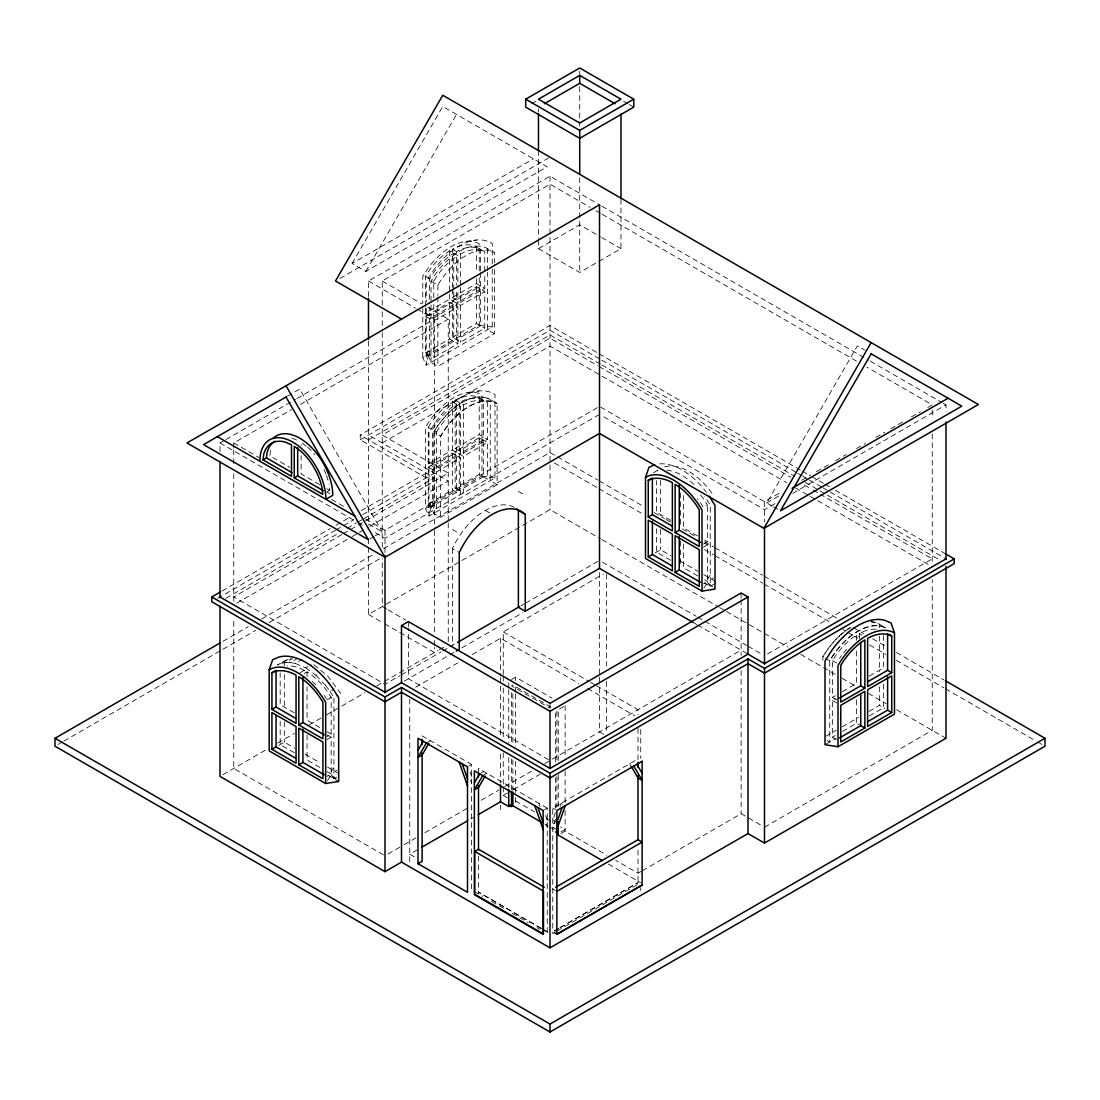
<?xml version="1.0" encoding="UTF-8"?>
<svg xmlns="http://www.w3.org/2000/svg" width="1100" height="1100" viewBox="0 0 1100 1100"><rect width="100%" height="100%" fill="white"/><g stroke="black" fill="none" stroke-linecap="round" stroke-linejoin="round"><path stroke-width="0.75" stroke-dasharray="5 3.75" d="M270.559 450.409L269.885 455.881L289.822 467.39M426.25 308.522L426.25 365.159L422.757 357.638L428.257 355.314L426.25 365.159L492.25 327.044L492.25 265.581M431.007 506.248L429 516.092L495 477.991L495 394.309L489.197 391.82A63.443 36.63 -60 0 0 434.803 423.225L429 432.41L429 516.092L425.507 508.571L425.507 427.405A56.691 32.725 -60 0 1 481.979 394.804L481.979 475.97L425.507 508.571L431.007 506.248L433.757 513.342L440.632 517.303L497.104 484.701L497.104 403.535L490.229 399.561A56.691 32.725 -60 0 0 433.757 432.163L433.757 513.342M555.376 812.625L552.75 820.133L556.875 822.525M555.527 819.225L552.75 827.186L556.875 829.565M559.969 806.506L561.082 803.33L565.207 805.709M352.096 263.491L442.75 106.48L547.154 166.76L365.846 271.425L352.096 263.491L533.404 158.812M365.846 271.425L456.5 114.414M772.241 506.069L766.741 502.893L857.395 345.868L864.834 350.157M425.507 306.35L425.507 276.334L428.368 271.81A52.786 30.484 -60 0 1 446.146 253.083L449.625 250.814L457.875 255.571L457.875 287.21M433.757 297.77L433.757 281.091L436.618 276.567A52.786 30.484 -60 0 1 454.396 257.84L457.875 255.571M428.257 427.268L431.118 422.744A52.786 30.484 -60 0 1 448.896 404.016L452.375 401.748L460.625 406.505L460.625 454.795L436.507 468.71L428.257 463.953L428.257 427.268L436.507 432.025L436.507 468.71M436.507 432.025L439.368 427.501A52.786 30.484 -60 0 1 457.146 408.774L460.625 406.505M836.633 699.724L832.508 697.345L832.508 660.66L835.367 656.136A52.786 30.484 -60 0 1 853.146 637.409L856.625 635.14L859.375 636.721M327.498 780.601L331.169 774.812L336.174 779.254M703.821 588.197L707.492 582.409L712.497 586.85M426.25 354.159L428.257 351.656L431.007 351.409M429 505.092L431.007 502.59L433.757 502.342M333.919 767.731L331.169 771.155L337.178 770.619M710.242 575.327L707.492 578.737L713.501 578.201M531.534 103.757L537.377 100.389M339.941 278.451L548.515 158.029M368.5 296.478L368.5 281.009L550 176.22L600.421 205.343M382.25 305.002L382.25 281.009L550 184.167L590.164 207.35M425.507 308.014L425.507 313.019L449.625 299.09L460.625 305.442L484.743 291.528L484.743 328.212L460.625 342.127L452.375 337.37L452.375 300.685L476.493 286.756L484.743 291.528M452.375 289.176L452.375 297.509L476.493 283.58L484.743 288.351L484.743 273.336M538.464 240.185L538.464 248.641L579.714 224.826L600.339 236.734M425.507 316.195L449.625 302.266L457.875 307.038L457.875 343.722L433.757 357.638L425.507 352.88L425.507 316.195L433.757 320.952L457.875 307.038M287.375 396.234L299.75 389.084L382.154 531.809L375.279 535.783M425.507 313.019L433.757 317.776L457.875 303.861L457.875 288.874M452.375 297.509L460.625 302.266L484.743 288.351M220 451.55L220 442.956L224.441 440.399M225.913 439.546L295.446 399.396M296.918 398.544L434.5 319.124L434.5 528.798M233.75 448.099L233.75 442.956L291.445 409.654M300.314 404.525L448.25 319.124L448.25 521.263M425.507 352.88L449.625 338.951L457.875 343.722M452.375 337.37L476.493 323.455L484.743 328.212M492.25 327.044L479.243 325.036L422.757 357.638L422.757 305.222M538.464 248.641L579.714 272.456L597.396 262.24M598.868 261.401L620.964 248.641L620.964 198.151M428.257 355.314L431.007 362.409L437.882 366.369L494.368 333.768L494.368 264.44M361.158 510.703L426.25 473.124L426.25 477.895L360.25 439.78L360.25 435.022L550 325.476L597.561 352.935M360.25 439.78L550 330.234L600.531 359.411M368.5 439.78L550 334.991L600.421 364.114M382.25 442.956L550 346.115L600.572 375.306M327.319 491.686L329.615 490.366L328.941 484.124M428.257 463.953L452.375 450.024L463.375 456.376L487.479 442.461L487.479 479.146L479.229 474.389L455.125 488.304L455.125 451.619L479.229 437.69L487.479 442.461M455.125 448.442L479.229 434.527L487.479 439.285L487.479 402.6L476.382 396.605A52.786 30.484 -60 0 0 458.59 398.42L455.125 400.166L455.125 448.442L463.375 453.2L487.479 439.285M428.257 467.129L452.375 453.2L460.625 457.971L460.625 494.656L452.375 489.899L428.257 503.814L428.257 467.129L436.507 471.886L460.625 457.971M222.104 590.989L330.096 528.646M336.009 525.223L350.804 516.684M217.663 598.317L335.39 530.351M336.009 529.994L341.935 526.57M343.406 525.717L353.76 519.736M362.643 514.621L434.5 473.124M225.913 598.317L338.346 533.404M347.215 528.275L356.098 523.16M357.582 522.308L362.01 519.736M363.495 518.884L434.5 477.895L360.25 435.022M341.743 534.627L233.75 596.97L385 684.296L399.795 675.744M343.214 533.761L349.14 530.351M350.611 529.499L448.25 473.124L382.25 435.022L550 338.168L597.589 365.654M236.706 603.199L350.611 537.433M352.096 536.58L358.009 533.17M359.494 532.304L368.362 527.189M369.848 526.336L448.25 481.071L368.5 435.022M369.779 538.959L373.904 536.58M365.723 519.159L385 530.283L599.5 406.436L764.5 501.71L782.32 491.425M599.5 414.384L385 538.216L373.106 531.355M222.97 641.3L248.242 626.711M261.621 618.984L374.591 553.754M383.515 548.611L550 452.485L555.94 455.922M57.97 744.494L62.439 741.923M63.924 741.07L221.485 650.1M222.97 649.234L255.681 630.355M269.06 622.627L380.545 558.264M288.255 659.299L277.434 664.95L288.255 659.299L291.143 658.749M281.38 663.273L285.725 662.447L292.6 658.474M368.5 547.401L368.5 614.433L550 509.644L600.572 538.849M285.725 662.447L290.414 662.502L297.289 658.529M290.414 662.502L295.35 663.424L302.225 659.45M295.35 663.424L305.676 667.824L311.176 664.648M300.176 672.691L304.301 670.312L304.301 673.64M304.301 673.489L307.051 671.908L310.53 674.163A52.786 30.484 60 0 1 328.309 692.89L331.169 697.414L331.169 734.099L327.044 736.491M657.882 470.168L653.757 472.546A56.691 32.725 60 0 1 657.704 470.869M305.676 667.824L316.002 675.345L320.127 672.966M316.002 675.345L325.627 685.493L329.752 683.1M325.627 685.493L329.972 691.336L334.097 688.944M327.044 699.793L331.169 697.414M336.669 777.136L333.919 778.731L333.919 697.565L338.044 695.173M222.956 774.675L267.341 749.045M277.695 743.077L294.401 733.425M309.196 724.886L321.035 718.053M326.507 714.89L364.966 692.684M376.805 685.85L437.896 650.581M439.368 649.729L445.294 646.305M278.809 745.332L284.309 742.156L294.718 748.165M401.266 674.891L441.21 651.832M442.695 650.98L448.607 647.57M450.092 646.717L456.775 642.854M521.098 605.715L524.054 604.01M525.539 603.158L598.015 561.303M700.576 495.041A52.786 30.484 60 0 1 704.633 500.486L707.492 505.01L703.368 507.389L700.507 502.865A52.786 30.484 60 0 0 697.496 498.754M404.236 681.134L454.534 652.094M461.918 647.817L522.582 612.796M503.25 674.479L503.25 631.895L603.433 574.062M415.704 687.211L458.837 662.296M472.23 654.569L500.5 638.248L578.751 683.416M327.044 739.654L331.169 737.275L331.169 773.96L327.044 776.352M655.132 552.929L660.632 549.752L671.041 555.761M801.611 480.274L810.521 475.131M816.461 471.707L829.812 463.994M835.753 460.57L846.148 454.561M856.543 448.566L865.452 443.424M875.834 437.429L884.744 432.286M890.684 428.849L904.049 421.135M911.46 416.859L920.37 411.716M927.795 407.426L932.25 404.855L866.8 367.07M766.741 502.893L781.605 494.312M703.368 544.074L707.492 541.695L707.492 505.01M774.909 503.635L764.5 509.644L602.47 416.103M792.77 493.322L946 404.855L946 411.73M703.368 547.25L707.492 544.871L707.492 581.556L703.368 583.935M511.5 679.525L515.625 677.146L552.021 698.156M426.332 743.077L430.457 740.699M715.742 583.151L710.242 586.327L704.289 582.89M563.75 706.516L558.25 709.692L558.25 760.595M468.875 766.054L471.625 764.473L471.625 889.9M481.002 773.053L483.752 771.471M482.707 775.624L486.832 773.245M387.956 854.054L402.751 845.515M404.236 844.662L416.061 837.829M424.944 832.7L469.315 807.084M481.154 800.25L498.905 790.006M504.817 786.582L531.451 771.21M544.761 763.524L741.125 650.155M503.25 786.912L503.25 795.438L507.664 792.88M513.562 789.484L540.086 774.166M417.189 849.888L409.75 854.178L416.625 858.151M470.745 818.964L473.715 817.245M767.47 654.005L932.25 558.869L820.696 494.464M544.5 809.724L547.25 808.129L547.25 933.556M555.692 931.865L552.75 933.556L552.75 808.129L638 758.918M561 831.944L565.125 829.565L560.752 827.049M561 833.539L565.125 831.16L606.774 855.195M832.508 697.345L835.34 695.709M842.435 691.611L856.625 683.416L856.625 648.464M869.303 676.101L883.479 667.906L883.479 632.899M836.633 739.585L832.508 737.206L832.508 700.521L835.34 698.885M825.852 736.285L836.261 730.276M842.201 726.839L858.55 717.406M868.959 711.398L879.354 705.389L884.854 708.565M832.508 737.206L835.34 735.57M842.435 731.473L856.625 723.277L860.75 725.67M869.303 715.963L883.479 707.781L883.479 682.756M826.183 744.026L835.697 738.54M640.942 871.53L638 873.235L615.697 860.351M642.414 870.678L741.125 813.697L746.969 817.066M558.635 928.428L552.75 931.81L555.5 933.405M560.092 927.575L638 882.599M558.635 928.579L552.75 931.975L555.5 933.556M560.092 927.726L638 882.75M557.164 931.013L638 884.345L638 846.588M764.5 827.186L932.25 730.331L932.25 579.59M452.375 287.512L452.375 249.232L455.854 247.486A52.786 30.484 -60 0 1 473.632 245.671L484.743 251.666L484.743 271.673M452.375 249.232L460.625 253.99L464.104 252.244A52.786 30.484 -60 0 1 481.882 250.442L484.743 251.666M455.125 400.166L463.375 404.924L466.84 403.178A52.786 30.484 -60 0 1 484.632 401.376L487.479 402.6M859.375 638.55L859.375 633.559L862.84 631.812A52.786 30.484 -60 0 1 876.576 629.241M466.276 241.409L476.341 240.02M469.013 392.342L479.091 390.954M481.979 475.97L495 477.991M291.926 438.075L298.375 440.811M304.301 670.312L300.822 668.566A52.786 30.484 60 0 0 287.1 665.995M623.521 101.228L627.908 103.757M629.365 104.596L633.751 107.126M601.906 206.195L868.876 360.332M870.361 361.185L941.545 402.284M943.03 403.136L946 404.855M596.104 210.788L600.572 213.359M602.058 214.225L857.876 361.914M601.81 237.586L620.964 248.641M431.007 362.409L431.007 281.229A56.691 32.725 -60 0 1 487.493 248.627L494.368 252.601L494.368 262.749M599.046 353.788L801.171 470.484M802.656 471.336L810.081 475.626M811.58 476.493L823.46 483.354M824.945 484.206L829.414 486.791M835.354 490.215L945.326 553.712M601.906 360.209L796.207 472.381M797.679 473.234L802.134 475.805M802.656 476.107L808.596 479.531M809.545 480.081L821.975 487.259M822.896 487.795L829.414 491.549M830.321 492.071L946 558.869M601.906 364.966L794.723 476.286M805.104 482.281L818.455 489.981M819.926 490.848L825.866 494.271M827.351 495.124L938.589 559.35M599.087 366.506L790.955 477.29M804.334 485.018L811.773 489.308M813.258 490.16L819.211 493.598M602.058 376.172L786.486 482.652M795.41 487.795L808.803 495.522M810.287 496.389L816.241 499.826M817.726 500.679L932.25 566.803M425.507 276.334L433.757 281.091M431.007 281.229L437.882 285.202A56.691 32.725 -60 0 1 494.368 252.601M494.368 333.768L487.493 329.794L487.493 272.305M773.616 506.853L777.741 509.245M382.25 281.009L421.85 303.875M427.721 307.257L448.25 319.124M368.5 281.009L415.429 308.11M416.9 308.962L434.5 319.124M825.633 658.419L829.758 660.798A57.282 33.069 -60 0 1 886.229 628.196L879.354 624.223A56.691 32.725 -60 0 0 871.076 621.72M670.697 520.451L656.507 512.27L656.507 480.59M697.565 535.961L683.375 527.78L683.375 492.814M704.646 540.059L707.492 541.695M557.439 456.775L597.561 479.957M599.06 480.81L643.651 506.564M654.06 512.559L664.455 518.567M665.94 519.434L670.409 522.005M682.303 528.866L697.166 537.46M704.591 541.75L713.515 546.893M715 547.759L762.561 575.217M764.06 576.07L838.379 618.984M853.242 627.564L863.651 633.572M872.561 638.729L885.94 646.442M896.349 652.451L943.924 679.924M704.646 543.235L707.492 544.871M859.375 633.559L862.125 635.14M554.455 463.004L597.561 487.891M599.06 488.744L643.651 514.498M704.591 549.684L713.515 554.826M715 555.692L762.561 583.151M764.06 584.018L830.94 622.627M842.834 629.502L845.817 631.207M847.303 632.074L857.697 638.082M869.591 644.944L885.94 654.39M896.349 660.399L943.924 687.857M945.409 688.71L1036.076 741.07M1037.561 741.923L1043.515 745.36M679.951 560.904L697.799 571.202M703.739 574.626L717.117 582.354M670.697 560.312L656.507 552.131L656.507 528.784M697.565 575.822L683.375 567.641L683.375 542.63M704.646 579.92L707.492 581.556M832.508 660.66L836.633 663.039M518.375 491.384L525.25 495.357M601.906 539.619L718.066 606.678M719.565 607.544L725.505 610.981M726.495 611.545L787.971 647.048M800.649 654.362L836.247 674.905M842.174 678.329L856.391 686.538M868.299 693.413L886.146 703.711M896.555 709.734L946 738.279M497.104 484.701L490.229 480.741L490.229 399.561A57.282 33.069 -60 0 0 433.757 432.163L440.632 436.136A56.691 32.725 -60 0 1 497.104 403.535A57.282 33.069 -60 0 0 440.632 436.136L440.632 517.303M602.47 562.169L696.121 616.234M697.606 617.086L703.56 620.524M705.045 621.39L746.666 645.411M748.151 646.277L763.015 654.857M832.508 700.521L836.633 702.9M693.743 622.793L696.699 624.511M697.51 624.979L748 654.129M455.125 488.304L463.375 493.061L463.375 456.376M485.375 510.441L492.25 514.401M428.257 503.814L436.507 508.571L436.507 471.886M827.008 740.383L829.758 741.964L829.758 660.798A56.691 32.725 -60 0 1 886.229 628.196M452.375 529.485L459.25 533.459M514.168 507.334A58.341 33.688 -60 0 0 452.375 548.543L459.25 552.516M319.646 484.605L301.125 473.921L301.125 455.675M326.769 488.716L329.615 490.366M326.879 491.961L329.821 493.652M233.75 442.956L258.954 457.518M331.623 499.469L344.96 507.169M368.789 524.095L382.154 531.809M220 442.956L356.757 521.909M358.243 522.775L364.183 526.212M503.25 631.895L589.132 681.477M590.618 682.344L595.059 684.901M596.544 685.754L638 709.692L638 714.808M587.606 688.531L634.851 715.811M386.65 609.043L382.25 606.499L382.25 558.525M388.121 609.881L405.721 620.043M603.625 734.305L599.5 731.926L599.5 683.952M748.426 817.905L763.043 826.348M551.004 707.107L512.875 685.08L511.5 685.877L549.629 707.891M368.5 614.433L383.171 622.902M384.629 623.755L434.5 652.534L434.5 647.377M548.529 759.646L408.375 678.741L408.375 628.306M552.75 808.129L555.5 809.724M422.125 735.886L471.625 764.473M547.25 808.129L478.5 768.446L478.5 771.829M515.625 800.992L534.545 811.91M546.205 818.648L554.936 823.68M503.25 795.438L507.375 797.816M545.146 824.381L548.075 826.072M549.546 826.925L555.404 830.308M608.341 864.05L640.75 882.75M294.374 712.869L280.184 704.674L280.184 672.994M319.811 727.554L307.051 720.184L307.051 686.881M326.906 731.651L331.169 734.099M326.906 734.827L331.169 737.275M552.75 888.951L555.5 890.532M305.126 754.174L319.976 762.754M327.415 767.044L339.309 773.905M294.374 752.73L280.184 744.535L280.184 721.188M319.811 767.415L307.051 760.045L307.051 735.034M326.906 771.513L331.169 773.96M327.965 775.294L337.48 780.794M541.393 928.441L478.5 892.128L541.393 928.593M542.864 929.28L547.25 931.81M542.864 929.445L547.25 931.975M474.375 891.495L482.886 896.404M491.659 901.477L504.831 909.067M512.146 913.289L528.234 922.584M537.006 927.657L539.935 929.335M383.515 854.906L233.75 768.446L233.75 617.691M313.857 664.702L327.827 676.156L340.794 693.591M306.281 446.16L301.125 442.406L301.125 445.72M707.492 582.409L710.242 586.327L710.242 505.147A56.691 32.725 60 0 0 704.605 496.54M331.169 774.812L333.919 778.731M329.972 691.336L333.919 697.565M324.184 695.283L326.329 698.665M629.668 763.716L631.331 766.576M545.669 815.622L547.25 820.133M538.918 803.33L540.031 806.506M546.136 824.01L547.25 827.186M470.044 771.966L471.625 776.476M470.511 780.34L471.625 783.53M932.25 409.998L932.25 418.564M932.25 433.978L932.25 564.176M879.354 627.605L879.354 624.223A57.282 33.069 -60 0 0 871.049 621.83M879.354 636.061L879.354 671.577M879.354 686.799L879.354 705.389M856.625 635.14L856.625 640.131M856.625 699.944L856.625 723.277M839.575 635.896A57.282 33.069 -60 0 0 822.883 656.824L822.883 660.206M764.5 501.71L764.5 521.675M741.125 592.996L741.125 598.043M741.125 599.72L741.125 655.27M741.125 670.601L741.125 813.697M680.625 492.896L680.625 526.185M680.625 541.035L680.625 566.046M660.632 480.411L660.632 515.928M660.632 529.457L660.632 549.752M640.75 729.451L640.75 758.423M640.75 887.521L640.75 890.697M638 728.434L638 760.801M606.375 574.062L606.375 666.05M606.375 681.381L606.375 732.49M599.5 572.605L599.5 675.4M599.5 677.105L599.5 682.248M579.714 71.17L579.714 74.346M579.714 86.749L579.714 126.184M579.714 177.691L579.714 272.456M565.125 705.732L565.125 756.621M565.125 771.018L565.125 803.66M565.125 810.535L565.125 831.16M558.25 774.991L558.25 806.396M556.875 759.77L556.875 710.49L555.5 711.287L555.5 762.273M556.875 776.765L556.875 807.359M555.5 777.562L555.5 808.156M550 176.22L550 509.644M550 703.34L550 708.386M538.464 108.804L538.464 112.131M538.464 150.507L538.464 238.494M515.625 677.146L515.625 680.584M515.625 687.321L515.625 692.615M515.625 694.114L515.625 746.707M515.625 761.338L515.625 795.905M515.625 797.418L515.625 802.574M512.875 693.577L512.875 744.576M512.875 759.866L512.875 790.46M511.5 692.684L511.5 743.669M511.5 758.959L511.5 789.553M508.75 682.811L508.75 687.995M508.75 689.604L508.75 742.968M508.75 757.46L508.75 787.999M503.25 676.184L503.25 681.299M503.25 688.119L503.25 739.214M503.25 752.84L503.25 785.207M500.5 638.248L500.5 675.757M500.5 677.462L500.5 684.269M500.5 685.974L500.5 737.124M500.5 754.174L500.5 783.145M500.5 804.952L500.5 809.724M492.25 263.863L492.25 243.375L486.447 240.886A63.443 36.63 -60 0 0 432.053 272.291L426.25 281.476L426.25 301.757M487.493 248.627L487.493 270.614M480.618 270.957L480.618 249.274L477.757 248.064A52.786 30.484 -60 0 0 459.979 249.865L456.5 251.611L456.5 284.9M480.618 272.621L480.618 285.972L456.5 299.887L456.5 291.569M479.243 270.916L479.243 243.87A56.691 32.725 -60 0 0 422.757 276.471L422.757 303.531M479.243 277.681L479.243 325.036M479.229 397.829L479.229 434.527M479.229 437.69L479.229 474.389M478.5 856.116L478.5 893.874M476.493 246.895L476.493 271.906M476.493 278.589L476.493 283.58M476.493 286.756L476.493 323.455M463.375 404.924L463.375 453.2M460.625 253.99L460.625 285.615M460.625 287.293L460.625 302.266M460.625 305.442L460.625 342.127M453.75 289.822L453.75 253.192L450.271 255.461A52.786 30.484 -60 0 0 432.493 274.189L429.632 278.712L429.632 300.382M453.75 291.486L453.75 301.482L429.632 315.397L429.632 307.065M452.375 401.748L452.375 450.024M452.375 453.2L452.375 489.899M452.375 548.543L452.375 645.398M449.625 250.814L449.625 292.435M449.625 294.099L449.625 299.09M449.625 302.266L449.625 338.951M448.25 522.967L448.25 644.6M437.882 285.202L437.882 295.35M437.882 297.041L437.882 366.369M434.5 530.516L434.5 633.641M434.5 640.502L434.5 645.659M433.757 304.439L433.757 317.776M433.757 320.952L433.757 357.638M409.75 699.16L409.75 862.111M408.375 621.582L408.375 626.615M385 530.283L385 552.558M382.25 311.85L382.25 330.688M382.25 332.406L382.25 548.254M368.5 341.165L368.5 525.071M368.5 538.808L368.5 545.683M307.051 671.908L307.051 676.899M284.309 660.99L284.309 666.064M284.309 674.52L284.309 708.331M284.309 721.861L284.309 742.156M233.75 449.817L233.75 463.513M233.75 473.797L233.75 602.277M307.574 447.109A42.749 24.681 60 0 1 314.861 454.795M324.074 469.618A42.749 24.681 60 0 1 325.93 473.962M326.466 475.406A42.749 24.681 60 0 1 328.639 482.694M839.492 658.515A52.786 30.484 -60 0 1 841.473 655.737M843.535 653.07A52.786 30.484 -60 0 1 846.78 649.289M822.883 656.824A56.691 32.725 -60 0 1 851.125 627.096M840.826 634.769A57.282 33.069 -60 0 1 851.125 627.289M666.724 470.085A56.691 32.725 60 0 1 696.3 486.723M659.67 463.884A63.443 36.63 60 0 1 706.324 492.223M664.579 466.895A56.691 32.725 60 0 1 713.171 494.959M312.331 681.45A52.786 30.484 60 0 1 315.769 684.846M435.243 425.123L432.382 429.646L432.382 466.331L456.5 452.416L456.5 404.126L453.021 406.395A52.786 30.484 -60 0 0 435.243 425.123M453.75 304.645L429.632 318.574L429.632 355.259L453.75 341.344L453.75 304.645M480.618 289.149L456.5 303.064L456.5 339.749L480.618 325.834L480.618 289.149M483.354 436.906L459.25 450.821L459.25 402.545L462.715 400.799A52.786 30.484 -60 0 1 480.507 398.998L483.354 400.221L483.354 436.906M456.5 455.592L432.382 469.507L432.382 506.192L456.5 492.277L456.5 455.592M483.354 440.082L459.25 453.998L459.25 490.683L483.354 476.768L483.354 440.082"/><path stroke-width="1.5" d="M263.01 459.855L263.684 454.382A42.749 24.681 60 0 1 285.051 442.035L291.5 444.785L291.5 476.3L263.01 459.855L266.447 457.861L267.121 452.389A42.749 24.681 60 0 1 274.945 441.265M269.184 669.721L272.676 659.697L278.479 657.209A63.443 36.63 60 0 1 332.874 688.614L338.676 697.799L338.676 781.481L325.669 783.489L269.184 750.888L269.184 669.721A56.691 32.725 60 0 1 325.669 702.322L325.669 783.489M709.197 496.21L715 505.395L715 589.077L701.993 591.085L645.507 558.484L645.507 477.317L649 467.294L654.803 464.805M556.875 822.525L562.127 807.482M556.875 829.565L565.207 805.709M693.055 622.408L599.5 568.384L599.5 204.806L187 442.956L385 557.274L599.5 433.428L763.895 528.344L871.145 342.581M871.145 353.815L780.491 510.826L961.799 406.147L870.774 353.595M418 750.282L423.252 741.304M426.332 743.077L418 757.322L422.125 754.944L428.794 743.545M474.375 782.829L479.627 773.85M482.707 775.624L474.375 789.869L478.5 787.49L485.169 776.091M525.69 99.192L579.714 67.994L633.751 99.192L633.751 107.126L579.714 138.325L525.69 107.126L525.69 99.192L579.714 130.391L633.751 99.192M579.714 75.377L538.464 99.192L579.714 123.007L620.964 99.192L579.714 75.377L579.714 83.311L544.362 103.73M286.509 396.729L203.596 444.606L368.404 539.756L286 397.031M294.25 477.881L322.74 494.34L322.066 488.098A42.749 24.681 60 0 0 300.699 451.069L294.25 446.366L294.25 477.881L297.688 475.901L323.331 490.71M945.326 553.712L954.25 558.869L954.25 563.626L764.5 673.173L748 663.658L550 777.961L401.5 692.23L385 701.759L211.75 601.727L211.75 596.97L220.633 591.841M945.409 680.776L1045 738.279L1045 746.213L550 1032.006L55 746.213L55 738.279L220 643.019M271.934 672.746L274.794 671.523A52.786 30.484 60 0 1 292.572 673.337L296.051 675.084L296.051 723.36L271.934 709.431L271.934 672.746L276.059 670.368L276.059 707.053L295.928 718.52M648.257 480.342L651.118 479.119A52.786 30.484 60 0 1 668.896 480.92L672.375 482.666L672.375 530.956L648.257 517.027L648.257 480.342L652.382 477.964L652.382 514.649L672.251 526.116M401.5 682.701L401.5 625.543L408.375 621.582L550 703.34L741.125 592.996L748 596.97L748 654.129L550 768.433L401.5 682.701L385 692.23L220 596.97M271.934 709.431L276.059 707.053M648.257 517.027L652.382 514.649M298.801 724.941L322.919 738.87L322.919 702.185L320.059 697.661A52.786 30.484 60 0 0 302.28 678.934L298.801 676.665L298.801 724.941L302.926 722.562L324.197 734.841M271.934 749.306L296.051 763.221L296.051 726.536L271.934 712.607L271.934 749.306L276.059 746.914L295.928 758.381M457.49 642.441L519.612 606.567M456.294 651.076L459.25 649.357L459.25 552.516A58.341 33.688 -60 0 1 525.25 514.401L525.25 611.256L518.375 607.283L518.375 510.441A58.341 33.688 -60 0 0 516.368 508.736M525.25 611.256L599.5 568.384M211.75 596.97L385 696.987L401.5 687.473L550 773.204L748 658.886L764.5 668.415L954.25 558.869M675.125 532.538L699.243 546.466L699.243 509.768L696.382 505.257A52.786 30.484 60 0 0 678.604 486.53L675.125 484.261L675.125 532.538L679.25 530.159L700.521 542.438M648.257 556.889L672.375 570.817L672.375 534.132L648.257 520.204L648.257 556.889L652.382 554.51L672.251 565.977M298.801 764.803L322.919 778.731L322.919 742.046L298.801 728.117L298.801 764.803L302.926 762.424L324.197 774.716M792.014 488.304L948.049 398.214M675.125 572.399L699.243 586.327L699.243 549.643L675.125 535.714L675.125 572.399L679.25 570.02L700.521 582.299M763.895 528.344L978.395 404.511L442.75 95.246L335.5 281.009L401.5 319.124M401.5 625.543L550 711.287L748 596.97M421.658 847.303L467.775 820.683M478.184 814.674L500.5 801.79L508.75 806.548L511.5 804.952M220 606.237L220 776.38L385 871.64L401.5 862.111L550 947.856L748 833.539L764.5 843.067L946 738.279L946 566.404M508.75 804.952L511.5 806.548L512.875 805.75L542.204 822.69M418 863.706L467.5 892.279L467.5 766.851L418 738.279L418 863.706L422.125 861.327L422.125 753.074M946 558.869L764.5 663.658L748 654.129M474.719 851.441L543.469 891.124L543.469 933.996L474.719 894.3L474.719 851.441L478.5 849.255L544.321 887.26M839.465 698.087L860.75 685.809L864.875 688.188L864.875 639.898L861.396 642.166A52.786 30.484 -60 0 0 843.617 660.894L840.758 665.418L840.758 702.102L864.875 688.188M867.749 681.752L887.604 670.299L891.729 672.678L891.729 635.993L888.979 634.398M891.729 672.678L867.625 686.592L867.625 638.316L871.09 636.57A52.786 30.484 -60 0 1 888.883 634.769L891.729 635.993M555.692 887.246L638 839.726L642.125 842.105L556.875 891.33M839.465 737.949L860.75 725.67L864.875 728.049L864.875 691.364L840.758 705.279L840.758 741.964L864.875 728.049M867.749 721.628L887.604 710.16L891.729 712.539L891.729 675.854L867.625 689.769L867.625 726.454L891.729 712.539M838.008 746.735L894.479 714.12L894.479 632.954L891 622.944L885.197 620.455A63.443 36.63 -60 0 0 830.803 651.86L825 661.045L825 744.714L838.008 746.735L838.008 665.555A56.691 32.725 -60 0 1 894.479 632.954M556.875 934.202L642.125 884.977M55 738.279L550 1024.059L1045 738.279M579.714 83.311L615.079 103.73M518.375 510.441L525.25 514.401M266.447 457.861L292.091 472.67M217.346 436.659L355.424 516.381M555.5 831.944L558.25 833.539M602.442 860.64L558.25 835.12L558.25 821.659M636.873 764.321L642.125 773.3M633.793 766.109L642.125 780.354L638 777.961L631.331 766.576M286 385.797L385 557.274M537.873 807.482L543.125 822.525M534.793 805.709L543.125 829.565M462.248 763.826L467.5 778.855M459.168 762.039L467.5 785.909M946 422.043L946 559.529M887.604 633.614L887.604 670.299M887.604 676.803L887.604 710.16M860.75 642.51L860.75 685.809M860.75 693.976L860.75 725.67M764.5 526.831L764.5 664.317M764.5 668.415L764.5 843.067M748 658.886L748 663.658M748 664.373L748 833.539M701.993 591.085L701.993 509.919A56.691 32.725 60 0 0 645.507 477.317M679.25 485.21L679.25 530.159M679.25 536.663L679.25 570.02M652.382 521.166L652.382 554.51M638 762.3L638 767.401M638 775.885L638 840.345M620.964 114.001L620.964 198.151M579.714 130.391L579.714 174.336M550 711.287L550 768.433M550 773.204L550 947.856M550 1024.059L550 1032.006M538.464 113.809L538.464 150.507M512.875 792.151L512.875 805.75M511.5 791.258L511.5 806.548M508.75 789.69L508.75 806.548M500.5 784.85L500.5 801.79M478.5 773.534L478.5 776.916M478.5 785.4L478.5 849.874M422.125 739.324L422.125 744.48M401.5 687.473L401.5 692.23M401.5 692.959L401.5 862.111M385 555.404L385 692.904M385 696.987L385 871.64M368.5 298.196L368.5 339.446M302.926 677.614L302.926 722.562M302.926 729.08L302.926 762.424M297.688 447.7L297.688 475.901M276.059 715.234L276.059 746.914M220 461.862L220 597.644M273.048 438.487A46.667 26.95 60 0 1 309.939 445.94A46.667 26.95 60 0 1 332.75 495.357L325.875 499.317A46.667 26.95 60 0 0 292.875 442.159A46.667 26.95 60 0 0 259.875 461.216M642.125 761.296L556.875 810.508L556.875 934.354L642.125 885.143L642.125 761.296M543.125 810.508L474.375 770.825L474.375 894.657L543.125 934.354L543.125 810.508"/></g></svg>
